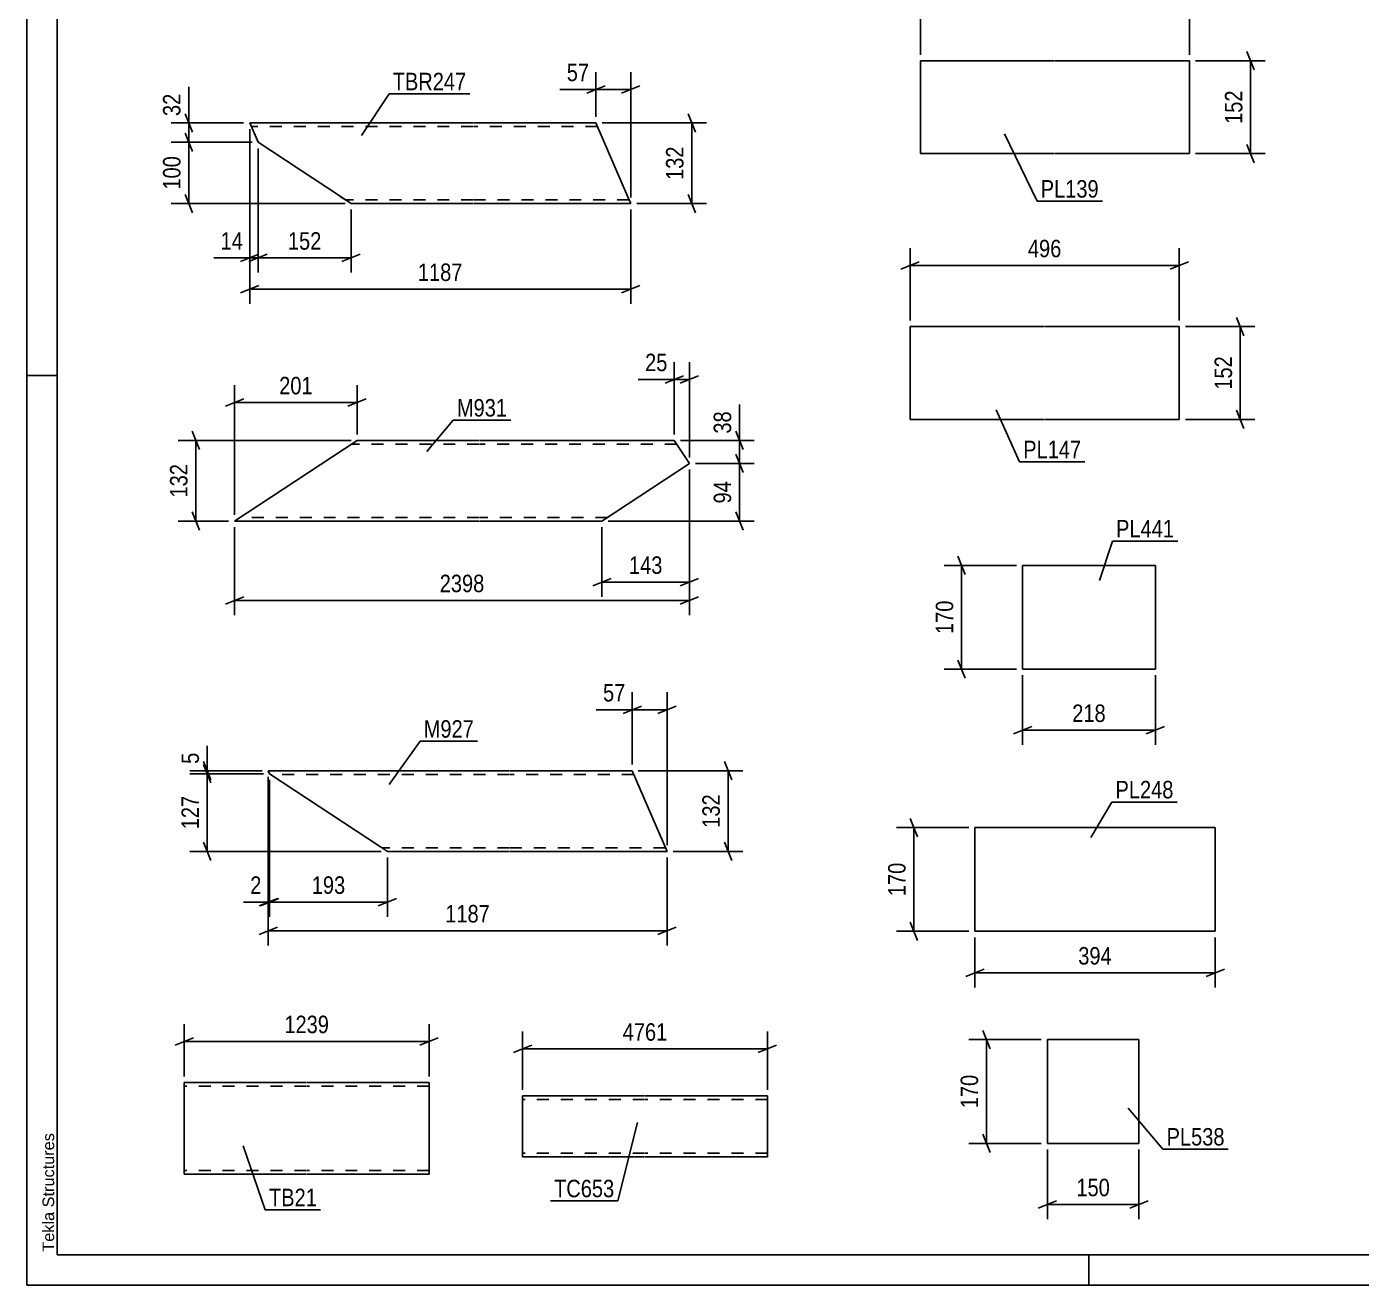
# Model space of a CAD drawing. Header units: millimetres. Extents: x 0 to 594, y 0 to 420.
# Drawn here: x 0 to 218.6, y 0 to 206.2 of the extents above; entities that cross this region are included whole.
import ezdxf

# ---------------------------------------------------------------- set-up
doc = ezdxf.new("R2010")
doc.units = ezdxf.units.MM
doc.linetypes.add('DXK_LINE_DOT2', pattern=[3.9198, 1.9599, -1.9599])
doc.styles.add('Arial', font='ARIAL.TTF', dxfattribs={"height": 0.2})
doc.styles.add('Arial Narrow', font='ARIALN.TTF', dxfattribs={"height": 0.2})

# ---------------------------------------------------------------- blocks, each defined once
blk = doc.blocks.new('Unknown-761531645-1132')
at = {"color": 5, "linetype": 'Continuous'}
for p, q in [((0, 420), (0, 0)), ((5, 415), (5, 5)), ((5, 149), (0, 149)), ((5, 5), (589, 5)), ((174, 0), (174, 5)), ((0, 0), (594, 0))]:
    blk.add_line(p, q, dxfattribs=at)
at = {"color": 174, "linetype": 'Continuous', "style": 'Arial'}
blk.add_text('Tekla Structures', height=1.9102, rotation=90, dxfattribs=at).set_placement((4.5, 5.5))
blk = doc.blocks.new('Part-761531645-4517 - 4501')
at = {"color": 2, "linetype": 'Continuous'}
for p, q in [((39.79, 83.78), (39.57, 84.28)), ((39.57, 84.28), (79.09, 84.28)), ((39.79, 83.78), (39.79, 83.78)), ((39.79, 83.78), (57.97, 71.82)), ((79.19, 84.28), (99.19, 84.28)), ((104.89, 71.08), (99.19, 84.28)), ((59.09, 71.08), (57.97, 71.82)), ((79.09, 71.08), (59.09, 71.08)), ((104.89, 71.08), (79.19, 71.08))]:
    blk.add_line(p, q, dxfattribs=at)
at = {"color": 7, "linetype": 'DXK_LINE_DOT2'}
for p, q in [((39.79, 83.78), (39.79, 83.78)), ((79.09, 83.68), (39.94, 83.68)), ((99.45, 83.68), (79.19, 83.68)), ((58.11, 71.73), (58.18, 71.68)), ((79.09, 71.68), (58.18, 71.68)), ((104.63, 71.68), (79.19, 71.68)), ((104.63, 71.68), (104.61, 71.73))]:
    blk.add_line(p, q, dxfattribs=at)
blk = doc.blocks.new('Part-761531645-4648 - 4632')
at = {"color": 2, "linetype": 'Continuous'}
for p, q in [((45.82, 33.2), (25.82, 33.2)), ((25.82, 33.2), (25.82, 18.3)), ((65.92, 33.2), (45.92, 33.2)), ((65.92, 19.4), (65.92, 33.2)), ((25.82, 18.3), (25.82, 18.2)), ((25.82, 18.2), (45.82, 18.2)), ((45.92, 18.2), (65.92, 18.2)), ((65.92, 18.2), (65.92, 19.4))]:
    blk.add_line(p, q, dxfattribs=at)
at = {"color": 7, "linetype": 'DXK_LINE_DOT2'}
for p, q in [((45.82, 32.6), (25.82, 32.6)), ((65.92, 32.6), (45.92, 32.6)), ((65.92, 32.56), (65.92, 32.6)), ((65.92, 32.6), (65.92, 32.56)), ((65.92, 32.46), (65.92, 32.56)), ((65.92, 32.56), (65.92, 32.46)), ((25.82, 18.8), (25.82, 18.85)), ((45.82, 18.8), (25.82, 18.8)), ((65.92, 18.8), (45.92, 18.8)), ((65.92, 18.85), (65.92, 19.17)), ((65.92, 18.8), (65.92, 18.85))]:
    blk.add_line(p, q, dxfattribs=at)
blk = doc.blocks.new('Part-761531645-4683 - 4665')
at = {"color": 2, "linetype": 'Continuous'}
for p, q in [((81.23, 21.02), (81.23, 31.02)), ((81.23, 31.02), (101.23, 31.02)), ((101.33, 31.02), (121.33, 31.02)), ((121.33, 31.02), (121.33, 31.02)), ((121.33, 31.02), (121.33, 21.02)), ((101.23, 21.02), (81.23, 21.02)), ((121.33, 21.02), (101.33, 21.02)), ((121.33, 21.02), (121.33, 21.02))]:
    blk.add_line(p, q, dxfattribs=at)
at = {"color": 7, "linetype": 'DXK_LINE_DOT2'}
for p, q in [((121.33, 21.02), (121.33, 31.02)), ((101.23, 30.42), (81.23, 30.42)), ((121.33, 30.42), (101.33, 30.42)), ((121.33, 30.42), (121.33, 30.42)), ((101.23, 21.62), (81.23, 21.62)), ((81.23, 21.02), (81.23, 21.11)), ((121.33, 21.62), (101.33, 21.62)), ((121.33, 21.62), (121.33, 21.62))]:
    blk.add_line(p, q, dxfattribs=at)
blk = doc.blocks.new('Part-761531645-4231 - 4215')
at = {"color": 2, "linetype": 'Continuous'}
for p, q in [((36.54, 190.39), (73.15, 190.39)), ((36.54, 190.39), (37.91, 187.22)), ((73.25, 190.39), (93.25, 190.39)), ((93.25, 190.39), (98.43, 178.39)), ((51.33, 178.39), (37.91, 187.22)), ((53.15, 177.19), (51.33, 178.39)), ((73.15, 177.19), (53.15, 177.19)), ((98.94, 177.19), (73.25, 177.19)), ((98.94, 177.19), (98.43, 178.39))]:
    blk.add_line(p, q, dxfattribs=at)
at = {"color": 7, "linetype": 'DXK_LINE_DOT2'}
for p, q in [((73.15, 189.79), (36.8, 189.79)), ((93.51, 189.79), (73.25, 189.79)), ((53.01, 177.29), (51.33, 178.39)), ((73.15, 177.79), (52.24, 177.79)), ((98.69, 177.79), (73.25, 177.79)), ((98.67, 177.84), (98.53, 178.16)), ((98.69, 177.79), (98.67, 177.84))]:
    blk.add_line(p, q, dxfattribs=at)
blk = doc.blocks.new('Part-761531645-4378 - 4362')
at = {"color": 2, "linetype": 'Continuous'}
for p, q in [((34.06, 125.18), (54.13, 138.38)), ((74.13, 138.38), (54.13, 138.38)), ((106.08, 138.38), (74.23, 138.38)), ((108.57, 134.61), (106.08, 138.38)), ((94.23, 125.18), (108.57, 134.61)), ((74.13, 125.18), (34.06, 125.18)), ((94.23, 125.18), (74.23, 125.18))]:
    blk.add_line(p, q, dxfattribs=at)
at = {"color": 7, "linetype": 'DXK_LINE_DOT2'}
for p, q in [((74.13, 137.78), (53.22, 137.78)), ((106.48, 137.78), (74.23, 137.78)), ((108.57, 134.61), (106.08, 138.38)), ((34.98, 125.78), (35.05, 125.82)), ((74.13, 125.78), (34.98, 125.78)), ((95.14, 125.78), (74.23, 125.78))]:
    blk.add_line(p, q, dxfattribs=at)
blk = doc.blocks.new('Part-761531645-5425 - 5409')
at = {"color": 2, "linetype": 'Continuous'}
for p, q in [((146.39, 185.37), (146.39, 200.57)), ((146.39, 200.57), (168.39, 200.57)), ((168.49, 200.57), (190.49, 200.57)), ((190.49, 200.57), (190.49, 185.37)), ((168.39, 185.37), (146.39, 185.37)), ((190.49, 185.37), (168.49, 185.37))]:
    blk.add_line(p, q, dxfattribs=at)
blk = doc.blocks.new('Part-761531645-5469 - 5453')
at = {"color": 2, "linetype": 'Continuous'}
for p, q in [((144.7, 141.84), (144.7, 157.04)), ((144.7, 157.04), (166.7, 157.04)), ((166.8, 157.04), (188.8, 157.04)), ((188.8, 157.04), (188.8, 141.84)), ((166.7, 141.84), (144.7, 141.84)), ((188.8, 141.84), (166.8, 141.84))]:
    blk.add_line(p, q, dxfattribs=at)
blk = doc.blocks.new('Part-761531645-5513 - 5497')
at = {"color": 2, "linetype": 'Continuous'}
for p, q in [((163.13, 117.92), (163.13, 100.92)), ((163.13, 117.92), (184.89, 117.92)), ((184.89, 117.92), (184.89, 100.92)), ((163.13, 100.92), (184.89, 100.92))]:
    blk.add_line(p, q, dxfattribs=at)
blk = doc.blocks.new('Part-761531645-5556 - 5540')
at = {"color": 2, "linetype": 'Continuous'}
for p, q in [((155.32, 74.98), (155.32, 57.98)), ((155.32, 74.98), (194.69, 74.98)), ((194.69, 74.98), (194.69, 57.98)), ((155.32, 57.98), (194.69, 57.98))]:
    blk.add_line(p, q, dxfattribs=at)
blk = doc.blocks.new('Part-761531645-5632 - 5616')
at = {"color": 2, "linetype": 'Continuous'}
for p, q in [((167.2, 23.24), (167.2, 40.24)), ((167.2, 40.24), (182.2, 40.24)), ((182.2, 40.24), (182.2, 23.24)), ((182.2, 23.24), (167.2, 23.24))]:
    blk.add_line(p, q, dxfattribs=at)
blk = doc.blocks.new('StraightDimension-761531645-12585 - 4501')
at = {"color": 7, "linetype": 'Continuous'}
for p, q in [((39.79, 82.78), (39.79, 60.37)), ((59.09, 70.08), (59.09, 60.37)), ((41.29, 63.37), (38.29, 62.17)), ((39.79, 62.77), (59.09, 62.77)), ((57.59, 62.17), (60.59, 63.37))]:
    blk.add_line(p, q, dxfattribs=at)
at = {"color": 0}
blk.add_wipeout([(52.78, 63.52), (52.78, 67.72), (46.1, 67.72), (46.1, 63.52)], dxfattribs=at)
at = {"color": 3, "style": 'Arial Narrow'}
blk.add_text('193', height=2.863, dxfattribs=at).set_placement((46.7, 64.12))
blk = doc.blocks.new('StraightDimension-761531645-12454 - 4501')
at = {"color": 7, "linetype": 'Continuous'}
for p, q in [((30.17, 82.28), (28.97, 85.28)), ((38.79, 83.78), (26.72, 83.78)), ((29.57, 71.08), (29.57, 83.78)), ((28.97, 72.58), (30.17, 69.58)), ((58.09, 71.08), (26.72, 71.08))]:
    blk.add_line(p, q, dxfattribs=at)
at = {"color": 0}
blk.add_wipeout([(28.82, 80.78), (24.62, 80.78), (24.62, 74.09), (28.82, 74.09)], dxfattribs=at)
at = {"color": 3, "style": 'Arial Narrow'}
blk.add_text('127', height=2.863, rotation=90.0002, dxfattribs=at).set_placement((28.22, 74.69))
blk = doc.blocks.new('StraightDimension-761531645-4520 - 4501')
at = {"color": 7, "linetype": 'Continuous'}
for p, q in [((99.19, 85.28), (99.19, 97.13)), ((104.89, 72.08), (104.89, 97.13)), ((97.69, 93.68), (100.69, 94.88)), ((99.19, 94.28), (104.89, 94.28)), ((106.39, 94.88), (103.39, 93.68))]:
    blk.add_line(p, q, dxfattribs=at)
at = {"color": 0}
blk.add_wipeout([(98.67, 95.03), (98.67, 99.23), (93.81, 99.23), (93.81, 95.03)], dxfattribs=at)
at = {"color": 7, "linetype": 'Continuous'}
blk.add_line((99.19, 94.28), (93.29, 94.28), dxfattribs=at)
blk.add_line((99.19, 94.28), (93.29, 94.28), dxfattribs=at)
at = {"color": 3, "style": 'Arial Narrow'}
blk.add_text('57', height=2.863, dxfattribs=at).set_placement((94.41, 95.63))
blk = doc.blocks.new('StraightDimension-761531645-4594 - 4501')
at = {"color": 7, "linetype": 'Continuous'}
for p, q in [((115.49, 82.78), (114.29, 85.78)), ((100.19, 84.28), (117.29, 84.28)), ((114.89, 71.08), (114.89, 84.28)), ((114.29, 72.58), (115.49, 69.58)), ((105.89, 71.08), (117.29, 71.08))]:
    blk.add_line(p, q, dxfattribs=at)
at = {"color": 0}
blk.add_wipeout([(114.14, 81.03), (109.94, 81.03), (109.94, 74.34), (114.14, 74.34)], dxfattribs=at)
at = {"color": 3, "style": 'Arial Narrow'}
blk.add_text('132', height=2.863, rotation=90.0002, dxfattribs=at).set_placement((113.54, 74.94))
blk = doc.blocks.new('StraightDimension-761531645-4618 - 4501')
at = {"color": 7, "linetype": 'Continuous'}
for p, q in [((39.57, 83.28), (39.57, 55.68)), ((104.89, 70.08), (104.89, 55.68)), ((41.07, 58.68), (38.07, 57.48)), ((39.57, 58.08), (104.89, 58.08)), ((103.39, 57.48), (106.39, 58.68))]:
    blk.add_line(p, q, dxfattribs=at)
at = {"color": 0}
blk.add_wipeout([(76.48, 58.83), (76.48, 63.03), (67.97, 63.03), (67.97, 58.83)], dxfattribs=at)
at = {"color": 3, "style": 'Arial Narrow'}
blk.add_text('1187', height=2.863, dxfattribs=at).set_placement((68.57, 59.43))
blk = doc.blocks.new('StraightDimension-761531645-12453 - 4501')
at = {"color": 7, "linetype": 'Continuous'}
for p, q in [((28.97, 85.78), (30.17, 82.78)), ((30.17, 82.28), (28.97, 85.28)), ((38.57, 84.28), (26.72, 84.28)), ((38.79, 83.78), (26.72, 83.78)), ((29.57, 83.78), (29.57, 84.28))]:
    blk.add_line(p, q, dxfattribs=at)
at = {"color": 0}
blk.add_wipeout([(28.82, 87.84), (24.62, 87.84), (24.62, 84.81), (28.82, 84.81)], dxfattribs=at)
at = {"color": 7, "linetype": 'Continuous'}
blk.add_line((29.57, 84.28), (29.57, 88.36), dxfattribs=at)
blk.add_line((29.57, 84.28), (29.57, 88.36), dxfattribs=at)
at = {"color": 3, "style": 'Arial Narrow'}
blk.add_text('5', height=2.86, rotation=90.0002, dxfattribs=at).set_placement((28.22, 85.41))
blk = doc.blocks.new('StraightDimension-761531645-12586 - 4501')
at = {"color": 7, "linetype": 'Continuous'}
for p, q in [((39.57, 83.28), (39.57, 60.37)), ((39.79, 82.78), (39.79, 60.37)), ((38.07, 62.17), (41.07, 63.37)), ((41.29, 63.37), (38.29, 62.17)), ((39.57, 62.77), (39.79, 62.77))]:
    blk.add_line(p, q, dxfattribs=at)
at = {"color": 0}
blk.add_wipeout([(39.05, 63.52), (39.05, 67.72), (36.02, 67.72), (36.02, 63.52)], dxfattribs=at)
at = {"color": 7, "linetype": 'Continuous'}
blk.add_line((39.57, 62.77), (35.49, 62.77), dxfattribs=at)
blk.add_line((39.57, 62.77), (35.49, 62.77), dxfattribs=at)
at = {"color": 3, "style": 'Arial Narrow'}
blk.add_text('2', height=2.86, dxfattribs=at).set_placement((36.62, 64.12))
blk = doc.blocks.new('StraightDimension-761531645-4651 - 4632')
at = {"color": 7, "linetype": 'Continuous'}
for p, q in [((25.82, 34.2), (25.82, 42.8)), ((65.92, 34.2), (65.92, 42.8)), ((27.32, 40.55), (24.32, 39.35)), ((25.82, 39.95), (65.92, 39.95)), ((64.42, 39.35), (67.42, 40.55))]:
    blk.add_line(p, q, dxfattribs=at)
at = {"color": 0}
blk.add_wipeout([(50.12, 40.7), (50.12, 44.9), (41.61, 44.9), (41.61, 40.7)], dxfattribs=at)
at = {"color": 3, "style": 'Arial Narrow'}
blk.add_text('1239', height=2.863, dxfattribs=at).set_placement((42.21, 41.3))
blk = doc.blocks.new('StraightDimension-761531645-4686 - 4665')
at = {"color": 7, "linetype": 'Continuous'}
for p, q in [((81.23, 32.02), (81.23, 41.56)), ((121.33, 32.02), (121.33, 41.56)), ((82.73, 39.31), (79.73, 38.11)), ((81.23, 38.71), (121.33, 38.71)), ((119.83, 38.11), (122.83, 39.31))]:
    blk.add_line(p, q, dxfattribs=at)
at = {"color": 0}
blk.add_wipeout([(105.54, 39.46), (105.54, 43.66), (97.03, 43.66), (97.03, 39.46)], dxfattribs=at)
at = {"color": 3, "style": 'Arial Narrow'}
blk.add_text('4761', height=2.863, dxfattribs=at).set_placement((97.63, 40.06))
blk = doc.blocks.new('StraightDimension-761531645-4286 - 4215')
at = {"color": 7, "linetype": 'Continuous'}
for p, q in [((25.94, 188.72), (27.14, 185.72)), ((36.91, 187.22), (23.69, 187.22)), ((26.54, 177.19), (26.54, 187.22)), ((52.15, 177.19), (23.69, 177.19)), ((27.14, 175.69), (25.94, 178.69))]:
    blk.add_line(p, q, dxfattribs=at)
at = {"color": 0}
blk.add_wipeout([(25.79, 185.55), (21.59, 185.55), (21.59, 178.87), (25.79, 178.87)], dxfattribs=at)
at = {"color": 3, "style": 'Arial Narrow'}
blk.add_text('100', height=2.863, rotation=90.0002, dxfattribs=at).set_placement((25.19, 179.47))
blk = doc.blocks.new('StraightDimension-761531645-4234 - 4215')
at = {"color": 7, "linetype": 'Continuous'}
for p, q in [((93.25, 191.39), (93.25, 198.73)), ((98.94, 178.19), (98.94, 198.73)), ((91.75, 195.28), (94.75, 196.48)), ((93.25, 195.88), (98.94, 195.88)), ((100.44, 196.48), (97.44, 195.28))]:
    blk.add_line(p, q, dxfattribs=at)
at = {"color": 0}
blk.add_wipeout([(92.73, 196.63), (92.73, 200.83), (87.87, 200.83), (87.87, 196.63)], dxfattribs=at)
at = {"color": 7, "linetype": 'Continuous'}
blk.add_line((93.25, 195.88), (87.35, 195.88), dxfattribs=at)
blk.add_line((93.25, 195.88), (87.35, 195.88), dxfattribs=at)
at = {"color": 3, "style": 'Arial Narrow'}
blk.add_text('57', height=2.863, dxfattribs=at).set_placement((88.47, 197.23))
blk = doc.blocks.new('StraightDimension-761531645-4285 - 4215')
at = {"color": 7, "linetype": 'Continuous'}
for p, q in [((35.54, 190.39), (23.69, 190.39)), ((25.94, 191.89), (27.14, 188.89)), ((26.54, 187.22), (26.54, 190.39)), ((27.14, 185.72), (25.94, 188.72)), ((36.91, 187.22), (23.69, 187.22))]:
    blk.add_line(p, q, dxfattribs=at)
at = {"color": 0}
blk.add_wipeout([(25.79, 195.78), (21.59, 195.78), (21.59, 190.92), (25.79, 190.92)], dxfattribs=at)
at = {"color": 7, "linetype": 'Continuous'}
blk.add_line((26.54, 190.39), (26.54, 196.3), dxfattribs=at)
blk.add_line((26.54, 190.39), (26.54, 196.3), dxfattribs=at)
at = {"color": 3, "style": 'Arial Narrow'}
blk.add_text('32', height=2.863, rotation=90.0002, dxfattribs=at).set_placement((25.19, 191.52))
blk = doc.blocks.new('StraightDimension-761531645-4348 - 4215')
at = {"color": 7, "linetype": 'Continuous'}
for p, q in [((36.54, 189.39), (36.54, 160.75)), ((98.94, 176.19), (98.94, 160.75)), ((38.04, 163.75), (35.04, 162.55)), ((36.54, 163.15), (98.94, 163.15)), ((97.44, 162.55), (100.44, 163.75))]:
    blk.add_line(p, q, dxfattribs=at)
at = {"color": 0}
blk.add_wipeout([(72, 163.9), (72, 168.1), (63.48, 168.1), (63.48, 163.9)], dxfattribs=at)
at = {"color": 3, "style": 'Arial Narrow'}
blk.add_text('1187', height=2.863, dxfattribs=at).set_placement((64.08, 164.5))
blk = doc.blocks.new('StraightDimension-761531645-4324 - 4215')
at = {"color": 7, "linetype": 'Continuous'}
for p, q in [((94.25, 190.39), (111.34, 190.39)), ((109.54, 188.89), (108.34, 191.89)), ((108.94, 177.19), (108.94, 190.39)), ((99.94, 177.19), (111.34, 177.19)), ((108.34, 178.69), (109.54, 175.69))]:
    blk.add_line(p, q, dxfattribs=at)
at = {"color": 0}
blk.add_wipeout([(108.19, 187.14), (103.99, 187.14), (103.99, 180.45), (108.19, 180.45)], dxfattribs=at)
at = {"color": 3, "style": 'Arial Narrow'}
blk.add_text('132', height=2.863, rotation=90.0002, dxfattribs=at).set_placement((107.59, 181.05))
blk = doc.blocks.new('StraightDimension-761531645-12368 - 4215')
at = {"color": 7, "linetype": 'Continuous'}
for p, q in [((37.91, 186.22), (37.91, 165.88)), ((53.15, 176.19), (53.15, 165.88)), ((39.41, 168.88), (36.41, 167.68)), ((51.65, 167.68), (54.65, 168.88)), ((37.91, 168.28), (53.15, 168.28))]:
    blk.add_line(p, q, dxfattribs=at)
at = {"color": 0}
blk.add_wipeout([(48.87, 169.03), (48.87, 173.23), (42.19, 173.23), (42.19, 169.03)], dxfattribs=at)
at = {"color": 3, "style": 'Arial Narrow'}
blk.add_text('152', height=2.863, dxfattribs=at).set_placement((42.79, 169.63))
blk = doc.blocks.new('StraightDimension-761531645-12369 - 4215')
at = {"color": 7, "linetype": 'Continuous'}
for p, q in [((36.54, 189.39), (36.54, 165.88)), ((37.91, 186.22), (37.91, 165.88)), ((35.04, 167.68), (38.04, 168.88)), ((39.41, 168.88), (36.41, 167.68)), ((36.54, 168.28), (37.91, 168.28))]:
    blk.add_line(p, q, dxfattribs=at)
at = {"color": 0}
blk.add_wipeout([(36.01, 169.03), (36.01, 173.23), (31.16, 173.23), (31.16, 169.03)], dxfattribs=at)
at = {"color": 7, "linetype": 'Continuous'}
blk.add_line((36.54, 168.28), (30.63, 168.28), dxfattribs=at)
blk.add_line((36.54, 168.28), (30.63, 168.28), dxfattribs=at)
at = {"color": 3, "style": 'Arial Narrow'}
blk.add_text('14', height=2.863, dxfattribs=at).set_placement((31.76, 169.63))
blk = doc.blocks.new('StraightDimension-761531645-4470 - 4362')
at = {"color": 7, "linetype": 'Continuous'}
for p, q in [((34.06, 126.18), (34.06, 147.43)), ((54.13, 139.38), (54.13, 147.43)), ((35.56, 145.18), (32.56, 143.98)), ((34.06, 144.58), (54.13, 144.58)), ((52.63, 143.98), (55.63, 145.18))]:
    blk.add_line(p, q, dxfattribs=at)
at = {"color": 0}
blk.add_wipeout([(47.44, 145.33), (47.44, 149.53), (40.76, 149.53), (40.76, 145.33)], dxfattribs=at)
at = {"color": 3, "style": 'Arial Narrow'}
blk.add_text('201', height=2.863, dxfattribs=at).set_placement((41.36, 145.93))
blk = doc.blocks.new('StraightDimension-761531645-4450 - 4362')
at = {"color": 7, "linetype": 'Continuous'}
for p, q in [((108.57, 133.61), (108.57, 112.78)), ((94.23, 124.18), (94.23, 112.78)), ((95.73, 115.78), (92.73, 114.58)), ((94.23, 115.18), (108.57, 115.18)), ((107.07, 114.58), (110.07, 115.78))]:
    blk.add_line(p, q, dxfattribs=at)
at = {"color": 0}
blk.add_wipeout([(104.74, 115.93), (104.74, 120.13), (98.06, 120.13), (98.06, 115.93)], dxfattribs=at)
at = {"color": 3, "style": 'Arial Narrow'}
blk.add_text('143', height=2.863, dxfattribs=at).set_placement((98.66, 116.53))
blk = doc.blocks.new('StraightDimension-761531645-4381 - 4362')
at = {"color": 7, "linetype": 'Continuous'}
for p, q in [((108.57, 133.61), (108.57, 109.78)), ((34.06, 124.18), (34.06, 109.78)), ((35.56, 112.78), (32.56, 111.58)), ((34.06, 112.18), (108.57, 112.18)), ((107.07, 111.58), (110.07, 112.78))]:
    blk.add_line(p, q, dxfattribs=at)
at = {"color": 0}
blk.add_wipeout([(75.57, 112.93), (75.57, 117.13), (67.06, 117.13), (67.06, 112.93)], dxfattribs=at)
at = {"color": 3, "style": 'Arial Narrow'}
blk.add_text('2398', height=2.863, dxfattribs=at).set_placement((67.66, 113.53))
blk = doc.blocks.new('StraightDimension-761531645-4416 - 4362')
at = {"color": 7, "linetype": 'Continuous'}
for p, q in [((107.08, 138.38), (119.15, 138.38)), ((116.15, 139.88), (117.35, 136.88)), ((116.75, 134.61), (116.75, 138.38)), ((117.35, 133.11), (116.15, 136.11)), ((109.57, 134.61), (119.15, 134.61))]:
    blk.add_line(p, q, dxfattribs=at)
at = {"color": 0}
blk.add_wipeout([(116, 143.76), (111.8, 143.76), (111.8, 138.9), (116, 138.9)], dxfattribs=at)
at = {"color": 7, "linetype": 'Continuous'}
blk.add_line((116.75, 138.38), (116.75, 144.28), dxfattribs=at)
blk.add_line((116.75, 138.38), (116.75, 144.28), dxfattribs=at)
at = {"color": 3, "style": 'Arial Narrow'}
blk.add_text('38', height=2.863, rotation=90.0002, dxfattribs=at).set_placement((115.4, 139.5))
blk = doc.blocks.new('StraightDimension-761531645-4392 - 4362')
at = {"color": 7, "linetype": 'Continuous'}
for p, q in [((53.13, 138.38), (24.84, 138.38)), ((28.29, 136.88), (27.09, 139.88)), ((27.69, 125.18), (27.69, 138.38)), ((33.06, 125.18), (24.84, 125.18)), ((27.09, 126.68), (28.29, 123.68))]:
    blk.add_line(p, q, dxfattribs=at)
at = {"color": 0}
blk.add_wipeout([(26.94, 135.12), (22.74, 135.12), (22.74, 128.44), (26.94, 128.44)], dxfattribs=at)
at = {"color": 3, "style": 'Arial Narrow'}
blk.add_text('132', height=2.863, rotation=90.0002, dxfattribs=at).set_placement((26.34, 129.04))
blk = doc.blocks.new('StraightDimension-761531645-4417 - 4362')
at = {"color": 7, "linetype": 'Continuous'}
for p, q in [((116.15, 136.11), (117.35, 133.11)), ((109.57, 134.61), (119.15, 134.61)), ((116.75, 125.18), (116.75, 134.61)), ((95.23, 125.18), (119.15, 125.18)), ((117.35, 123.68), (116.15, 126.68))]:
    blk.add_line(p, q, dxfattribs=at)
at = {"color": 0}
blk.add_wipeout([(116, 132.32), (111.8, 132.32), (111.8, 127.46), (116, 127.46)], dxfattribs=at)
at = {"color": 3, "style": 'Arial Narrow'}
blk.add_text('94', height=2.863, rotation=90.0002, dxfattribs=at).set_placement((115.4, 128.06))
blk = doc.blocks.new('StraightDimension-761531645-4484 - 4362')
at = {"color": 7, "linetype": 'Continuous'}
for p, q in [((106.08, 139.38), (106.08, 151.23)), ((108.57, 135.61), (108.57, 151.23)), ((104.58, 147.78), (107.58, 148.98)), ((110.07, 148.98), (107.07, 147.78)), ((106.08, 148.38), (108.57, 148.38))]:
    blk.add_line(p, q, dxfattribs=at)
at = {"color": 0}
blk.add_wipeout([(105.56, 149.13), (105.56, 153.33), (100.7, 153.33), (100.7, 149.13)], dxfattribs=at)
at = {"color": 7, "linetype": 'Continuous'}
blk.add_line((106.08, 148.38), (100.18, 148.38), dxfattribs=at)
blk.add_line((106.08, 148.38), (100.18, 148.38), dxfattribs=at)
at = {"color": 3, "style": 'Arial Narrow'}
blk.add_text('25', height=2.863, dxfattribs=at).set_placement((101.3, 149.73))
blk = doc.blocks.new('StraightDimension-761531645-5428 - 5409')
at = {"color": 7, "linetype": 'Continuous'}
for p, q in [((146.39, 201.57), (146.39, 213.42)), ((190.49, 201.57), (190.49, 213.42)), ((147.89, 211.17), (144.89, 209.97)), ((146.39, 210.57), (190.49, 210.57)), ((188.99, 209.97), (191.99, 211.17))]:
    blk.add_line(p, q, dxfattribs=at)
at = {"color": 0}
blk.add_wipeout([(171.78, 211.32), (171.78, 215.52), (165.09, 215.52), (165.09, 211.32)], dxfattribs=at)
at = {"color": 3, "style": 'Arial Narrow'}
blk.add_text('511', height=2.863, dxfattribs=at).set_placement((165.69, 211.92))
blk = doc.blocks.new('StraightDimension-761531645-5439 - 5409')
at = {"color": 7, "linetype": 'Continuous'}
for p, q in [((201.09, 199.07), (199.89, 202.07)), ((191.49, 200.57), (202.89, 200.57)), ((200.49, 185.37), (200.49, 200.57)), ((199.89, 186.87), (201.09, 183.87)), ((191.49, 185.37), (202.89, 185.37))]:
    blk.add_line(p, q, dxfattribs=at)
at = {"color": 0}
blk.add_wipeout([(199.74, 196.31), (195.54, 196.31), (195.54, 189.63), (199.74, 189.63)], dxfattribs=at)
at = {"color": 3, "style": 'Arial Narrow'}
blk.add_text('152', height=2.863, rotation=90.0002, dxfattribs=at).set_placement((199.14, 190.23))
blk = doc.blocks.new('StraightDimension-761531645-5472 - 5453')
at = {"color": 7, "linetype": 'Continuous'}
for p, q in [((144.7, 158.04), (144.7, 169.89)), ((188.8, 158.04), (188.8, 169.89)), ((146.2, 167.64), (143.2, 166.44)), ((144.7, 167.04), (188.8, 167.04)), ((187.3, 166.44), (190.3, 167.64))]:
    blk.add_line(p, q, dxfattribs=at)
at = {"color": 0}
blk.add_wipeout([(170.09, 167.79), (170.09, 171.99), (163.41, 171.99), (163.41, 167.79)], dxfattribs=at)
at = {"color": 3, "style": 'Arial Narrow'}
blk.add_text('496', height=2.863, dxfattribs=at).set_placement((164.01, 168.39))
blk = doc.blocks.new('StraightDimension-761531645-5483 - 5453')
at = {"color": 7, "linetype": 'Continuous'}
for p, q in [((199.4, 155.54), (198.2, 158.54)), ((189.8, 157.04), (201.2, 157.04)), ((198.8, 141.84), (198.8, 157.04)), ((198.2, 143.34), (199.4, 140.34)), ((189.8, 141.84), (201.2, 141.84))]:
    blk.add_line(p, q, dxfattribs=at)
at = {"color": 0}
blk.add_wipeout([(198.05, 152.78), (193.85, 152.78), (193.85, 146.1), (198.05, 146.1)], dxfattribs=at)
at = {"color": 3, "style": 'Arial Narrow'}
blk.add_text('152', height=2.863, rotation=90.0002, dxfattribs=at).set_placement((197.45, 146.7))
blk = doc.blocks.new('StraightDimension-761531645-5515 - 5497')
at = {"color": 7, "linetype": 'Continuous'}
for p, q in [((163.13, 99.92), (163.13, 88.52)), ((184.89, 99.92), (184.89, 88.52)), ((164.63, 91.52), (161.63, 90.32)), ((163.13, 90.92), (184.89, 90.92)), ((183.39, 90.32), (186.39, 91.52))]:
    blk.add_line(p, q, dxfattribs=at)
at = {"color": 0}
blk.add_wipeout([(177.35, 91.67), (177.35, 95.87), (170.67, 95.87), (170.67, 91.67)], dxfattribs=at)
at = {"color": 3, "style": 'Arial Narrow'}
blk.add_text('218', height=2.863, dxfattribs=at).set_placement((171.27, 92.27))
blk = doc.blocks.new('StraightDimension-761531645-5526 - 5497')
at = {"color": 7, "linetype": 'Continuous'}
for p, q in [((153.73, 116.42), (152.53, 119.42)), ((162.13, 117.92), (150.28, 117.92)), ((153.13, 100.92), (153.13, 117.92)), ((162.13, 100.92), (150.28, 100.92)), ((152.53, 102.42), (153.73, 99.42))]:
    blk.add_line(p, q, dxfattribs=at)
at = {"color": 0}
blk.add_wipeout([(152.38, 112.76), (148.18, 112.76), (148.18, 106.08), (152.38, 106.08)], dxfattribs=at)
at = {"color": 3, "style": 'Arial Narrow'}
blk.add_text('170', height=2.863, rotation=90.0002, dxfattribs=at).set_placement((151.78, 106.68))
blk = doc.blocks.new('StraightDimension-761531645-5558 - 5540')
at = {"color": 7, "linetype": 'Continuous'}
for p, q in [((155.32, 56.98), (155.32, 48.79)), ((194.69, 56.98), (194.69, 48.79)), ((156.82, 51.79), (153.82, 50.59)), ((155.32, 51.19), (194.69, 51.19)), ((193.19, 50.59), (196.19, 51.79))]:
    blk.add_line(p, q, dxfattribs=at)
at = {"color": 0}
blk.add_wipeout([(178.35, 51.94), (178.35, 56.14), (171.66, 56.14), (171.66, 51.94)], dxfattribs=at)
at = {"color": 3, "style": 'Arial Narrow'}
blk.add_text('394', height=2.863, dxfattribs=at).set_placement((172.26, 52.54))
blk = doc.blocks.new('StraightDimension-761531645-5569 - 5540')
at = {"color": 7, "linetype": 'Continuous'}
for p, q in [((154.32, 74.98), (142.47, 74.98)), ((145.92, 73.48), (144.72, 76.48)), ((145.32, 57.98), (145.32, 74.98)), ((144.72, 59.48), (145.92, 56.48)), ((154.32, 57.98), (142.47, 57.98))]:
    blk.add_line(p, q, dxfattribs=at)
at = {"color": 0}
blk.add_wipeout([(144.57, 69.82), (140.37, 69.82), (140.37, 63.14), (144.57, 63.14)], dxfattribs=at)
at = {"color": 3, "style": 'Arial Narrow'}
blk.add_text('170', height=2.863, rotation=90.0002, dxfattribs=at).set_placement((143.97, 63.74))
blk = doc.blocks.new('StraightDimension-761531645-5634 - 5616')
at = {"color": 7, "linetype": 'Continuous'}
for p, q in [((167.2, 22.24), (167.2, 10.84)), ((182.2, 22.24), (182.2, 10.84)), ((168.7, 13.84), (165.7, 12.64)), ((167.2, 13.24), (182.2, 13.24)), ((180.7, 12.64), (183.7, 13.84))]:
    blk.add_line(p, q, dxfattribs=at)
at = {"color": 0}
blk.add_wipeout([(178.04, 13.99), (178.04, 18.19), (171.35, 18.19), (171.35, 13.99)], dxfattribs=at)
at = {"color": 3, "style": 'Arial Narrow'}
blk.add_text('150', height=2.863, dxfattribs=at).set_placement((171.95, 14.59))
blk = doc.blocks.new('StraightDimension-761531645-5645 - 5616')
at = {"color": 7, "linetype": 'Continuous'}
for p, q in [((157.8, 38.74), (156.6, 41.74)), ((166.2, 40.24), (154.35, 40.24)), ((157.2, 23.24), (157.2, 40.24)), ((156.6, 24.74), (157.8, 21.74)), ((166.2, 23.24), (154.35, 23.24))]:
    blk.add_line(p, q, dxfattribs=at)
at = {"color": 0}
blk.add_wipeout([(156.45, 35.09), (152.25, 35.09), (152.25, 28.4), (156.45, 28.4)], dxfattribs=at)
at = {"color": 3, "style": 'Arial Narrow'}
blk.add_text('170', height=2.863, rotation=90.0002, dxfattribs=at).set_placement((155.85, 29))
blk = doc.blocks.new('Mark-761531645-4513 - 4501')
at = {"color": 0}
blk.add_wipeout([(73.26, 89.7), (73.26, 92.7), (65.04, 92.7), (65.04, 89.7)], dxfattribs=at)
blk.add_wipeout([(73.26, 89.7), (73.26, 92.7), (65.04, 92.7), (65.04, 89.7)], dxfattribs=at)
at = {"color": 30, "linetype": 'Continuous'}
for p, q in [((59.36, 82.05), (64.44, 89.1)), ((64.44, 89.1), (73.86, 89.1))]:
    blk.add_line(p, q, dxfattribs=at)
at = {"color": 3, "style": 'Arial Narrow'}
blk.add_text('M927', height=2.863, dxfattribs=at).set_placement((65.04, 89.7))
blk = doc.blocks.new('Mark-761531645-4644 - 4632')
at = {"color": 0}
blk.add_wipeout([(47.55, 12.96), (47.55, 15.96), (39.69, 15.96), (39.69, 12.96)], dxfattribs=at)
blk.add_wipeout([(47.55, 12.96), (47.55, 15.96), (39.69, 15.96), (39.69, 12.96)], dxfattribs=at)
at = {"color": 30, "linetype": 'Continuous'}
for p, q in [((35.48, 22.86), (39.09, 12.36)), ((39.09, 12.36), (48.15, 12.36))]:
    blk.add_line(p, q, dxfattribs=at)
at = {"color": 3, "style": 'Arial Narrow'}
blk.add_text('TB21', height=2.863, dxfattribs=at).set_placement((39.69, 12.96))
blk = doc.blocks.new('Mark-761531645-4679 - 4665')
at = {"color": 0}
blk.add_wipeout([(96.26, 14.42), (96.26, 17.42), (86.39, 17.42), (86.39, 14.42)], dxfattribs=at)
blk.add_wipeout([(96.26, 14.42), (96.26, 17.42), (86.39, 17.42), (86.39, 14.42)], dxfattribs=at)
at = {"color": 30, "linetype": 'Continuous'}
for p in [(100.05, 26.65), (85.79, 13.82)]:
    blk.add_line(p, (96.86, 13.82), dxfattribs=at)
at = {"color": 3, "style": 'Arial Narrow'}
blk.add_text('TC653', height=2.863, dxfattribs=at).set_placement((86.39, 14.42))
blk = doc.blocks.new('Mark-761531645-4227 - 4215')
at = {"color": 0}
blk.add_wipeout([(72.01, 195.74), (72.01, 198.74), (59.96, 198.74), (59.96, 195.74)], dxfattribs=at)
blk.add_wipeout([(72.01, 195.74), (72.01, 198.74), (59.96, 198.74), (59.96, 195.74)], dxfattribs=at)
at = {"color": 30, "linetype": 'Continuous'}
for p, q in [((54.87, 188.33), (59.36, 195.14)), ((59.36, 195.14), (72.61, 195.14))]:
    blk.add_line(p, q, dxfattribs=at)
at = {"color": 3, "style": 'Arial Narrow'}
blk.add_text('TBR247', height=2.863, dxfattribs=at).set_placement((59.96, 195.74))
blk = doc.blocks.new('Mark-761531645-4374 - 4362')
at = {"color": 0}
blk.add_wipeout([(78.69, 142.3), (78.69, 145.3), (70.47, 145.3), (70.47, 142.3)], dxfattribs=at)
blk.add_wipeout([(78.69, 142.3), (78.69, 145.3), (70.47, 145.3), (70.47, 142.3)], dxfattribs=at)
at = {"color": 30, "linetype": 'Continuous'}
for p, q in [((65.57, 136.57), (69.87, 141.7)), ((69.87, 141.7), (79.29, 141.7))]:
    blk.add_line(p, q, dxfattribs=at)
at = {"color": 3, "style": 'Arial Narrow'}
blk.add_text('M931', height=2.863, dxfattribs=at).set_placement((70.47, 142.3))
blk = doc.blocks.new('Mark-761531645-5421 - 5409')
at = {"color": 0}
blk.add_wipeout([(175.61, 178.16), (175.61, 181.16), (166.11, 181.16), (166.11, 178.16)], dxfattribs=at)
blk.add_wipeout([(175.61, 178.16), (175.61, 181.16), (166.11, 181.16), (166.11, 178.16)], dxfattribs=at)
at = {"color": 30, "linetype": 'Continuous'}
for p, q in [((160.18, 188.59), (165.51, 177.56)), ((165.51, 177.56), (176.21, 177.56))]:
    blk.add_line(p, q, dxfattribs=at)
at = {"color": 3, "style": 'Arial Narrow'}
blk.add_text('PL139', height=2.863, dxfattribs=at).set_placement((166.11, 178.16))
blk = doc.blocks.new('Mark-761531645-5465 - 5453')
at = {"color": 0}
blk.add_wipeout([(172.75, 135.47), (172.75, 138.47), (163.24, 138.47), (163.24, 135.47)], dxfattribs=at)
blk.add_wipeout([(172.75, 135.47), (172.75, 138.47), (163.24, 138.47), (163.24, 135.47)], dxfattribs=at)
at = {"color": 30, "linetype": 'Continuous'}
for p, q in [((158.81, 143.37), (162.64, 134.87)), ((162.64, 134.87), (173.35, 134.87))]:
    blk.add_line(p, q, dxfattribs=at)
at = {"color": 3, "style": 'Arial Narrow'}
blk.add_text('PL147', height=2.863, dxfattribs=at).set_placement((163.24, 135.47))
blk = doc.blocks.new('Mark-761531645-5509 - 5497')
at = {"color": 0}
blk.add_wipeout([(187.96, 122.5), (187.96, 125.5), (178.45, 125.5), (178.45, 122.5)], dxfattribs=at)
blk.add_wipeout([(187.96, 122.5), (187.96, 125.5), (178.45, 125.5), (178.45, 122.5)], dxfattribs=at)
at = {"color": 30, "linetype": 'Continuous'}
for p, q in [((175.76, 115.45), (177.85, 121.9)), ((177.85, 121.9), (188.56, 121.9))]:
    blk.add_line(p, q, dxfattribs=at)
at = {"color": 3, "style": 'Arial Narrow'}
blk.add_text('PL441', height=2.863, dxfattribs=at).set_placement((178.45, 122.5))
blk = doc.blocks.new('Mark-761531645-5552 - 5540')
at = {"color": 0}
blk.add_wipeout([(187.86, 79.76), (187.86, 82.76), (178.36, 82.76), (178.36, 79.76)], dxfattribs=at)
blk.add_wipeout([(187.86, 79.76), (187.86, 82.76), (178.36, 82.76), (178.36, 79.76)], dxfattribs=at)
at = {"color": 30, "linetype": 'Continuous'}
for p, q in [((174.32, 73.37), (177.76, 79.16)), ((177.76, 79.16), (188.46, 79.16))]:
    blk.add_line(p, q, dxfattribs=at)
at = {"color": 3, "style": 'Arial Narrow'}
blk.add_text('PL248', height=2.863, dxfattribs=at).set_placement((178.36, 79.76))
blk = doc.blocks.new('Mark-761531645-5628 - 5616')
at = {"color": 0}
blk.add_wipeout([(196.24, 22.89), (196.24, 25.89), (186.73, 25.89), (186.73, 22.89)], dxfattribs=at)
blk.add_wipeout([(196.24, 22.89), (196.24, 25.89), (186.73, 25.89), (186.73, 22.89)], dxfattribs=at)
at = {"color": 30, "linetype": 'Continuous'}
for p, q in [((180.43, 29.01), (186.13, 22.29)), ((186.13, 22.29), (196.84, 22.29))]:
    blk.add_line(p, q, dxfattribs=at)
at = {"color": 3, "style": 'Arial Narrow'}
blk.add_text('PL538', height=2.863, dxfattribs=at).set_placement((186.73, 22.89))

msp = doc.modelspace()

# ---------------------------------------------------------------- block references
for name in ['Unknown-761531645-1132', 'Part-761531645-5425 - 5409', 'Part-761531645-4231 - 4215', 'Part-761531645-5469 - 5453', 'Part-761531645-4378 - 4362', 'Part-761531645-5513 - 5497', 'Part-761531645-4517 - 4501', 'Part-761531645-5556 - 5540', 'Part-761531645-5632 - 5616', 'Part-761531645-4648 - 4632', 'Part-761531645-4683 - 4665']:
    msp.add_blockref(name, (0, 0))

# ---------------------------------------------------------------- next in the draw order: block references
for name in ['StraightDimension-761531645-5428 - 5409', 'StraightDimension-761531645-4234 - 4215', 'StraightDimension-761531645-4286 - 4215', 'Mark-761531645-5421 - 5409', 'StraightDimension-761531645-5472 - 5453', 'StraightDimension-761531645-4470 - 4362', 'Mark-761531645-4374 - 4362', 'Mark-761531645-5465 - 5453', 'StraightDimension-761531645-4450 - 4362', 'Mark-761531645-5509 - 5497', 'StraightDimension-761531645-4520 - 4501', 'StraightDimension-761531645-5515 - 5497', 'StraightDimension-761531645-12585 - 4501', 'Mark-761531645-5552 - 5540', 'StraightDimension-761531645-5558 - 5540', 'StraightDimension-761531645-4651 - 4632', 'StraightDimension-761531645-4686 - 4665', 'Mark-761531645-4679 - 4665', 'Mark-761531645-4644 - 4632', 'StraightDimension-761531645-5634 - 5616']:
    msp.add_blockref(name, (0, 0))

# ---------------------------------------------------------------- next in the draw order: block references
for name in ['StraightDimension-761531645-5439 - 5409', 'StraightDimension-761531645-4285 - 4215', 'StraightDimension-761531645-5483 - 5453', 'StraightDimension-761531645-4381 - 4362', 'StraightDimension-761531645-5526 - 5497', 'StraightDimension-761531645-12454 - 4501', 'StraightDimension-761531645-4594 - 4501', 'StraightDimension-761531645-5569 - 5540', 'StraightDimension-761531645-5645 - 5616', 'Mark-761531645-5628 - 5616']:
    msp.add_blockref(name, (0, 0))

# ---------------------------------------------------------------- next in the draw order: block references
for name in ['StraightDimension-761531645-4348 - 4215', 'StraightDimension-761531645-4416 - 4362', 'StraightDimension-761531645-4392 - 4362', 'StraightDimension-761531645-4618 - 4501']:
    msp.add_blockref(name, (0, 0))

# ---------------------------------------------------------------- next in the draw order: block references
for name in ['Mark-761531645-4227 - 4215', 'StraightDimension-761531645-4324 - 4215', 'StraightDimension-761531645-12368 - 4215', 'StraightDimension-761531645-4417 - 4362', 'Mark-761531645-4513 - 4501', 'StraightDimension-761531645-12453 - 4501']:
    msp.add_blockref(name, (0, 0))

# ---------------------------------------------------------------- next in the draw order: block references
for name in ['StraightDimension-761531645-12369 - 4215', 'StraightDimension-761531645-4484 - 4362', 'StraightDimension-761531645-12586 - 4501']:
    msp.add_blockref(name, (0, 0))

doc.saveas('drawing.dxf')
